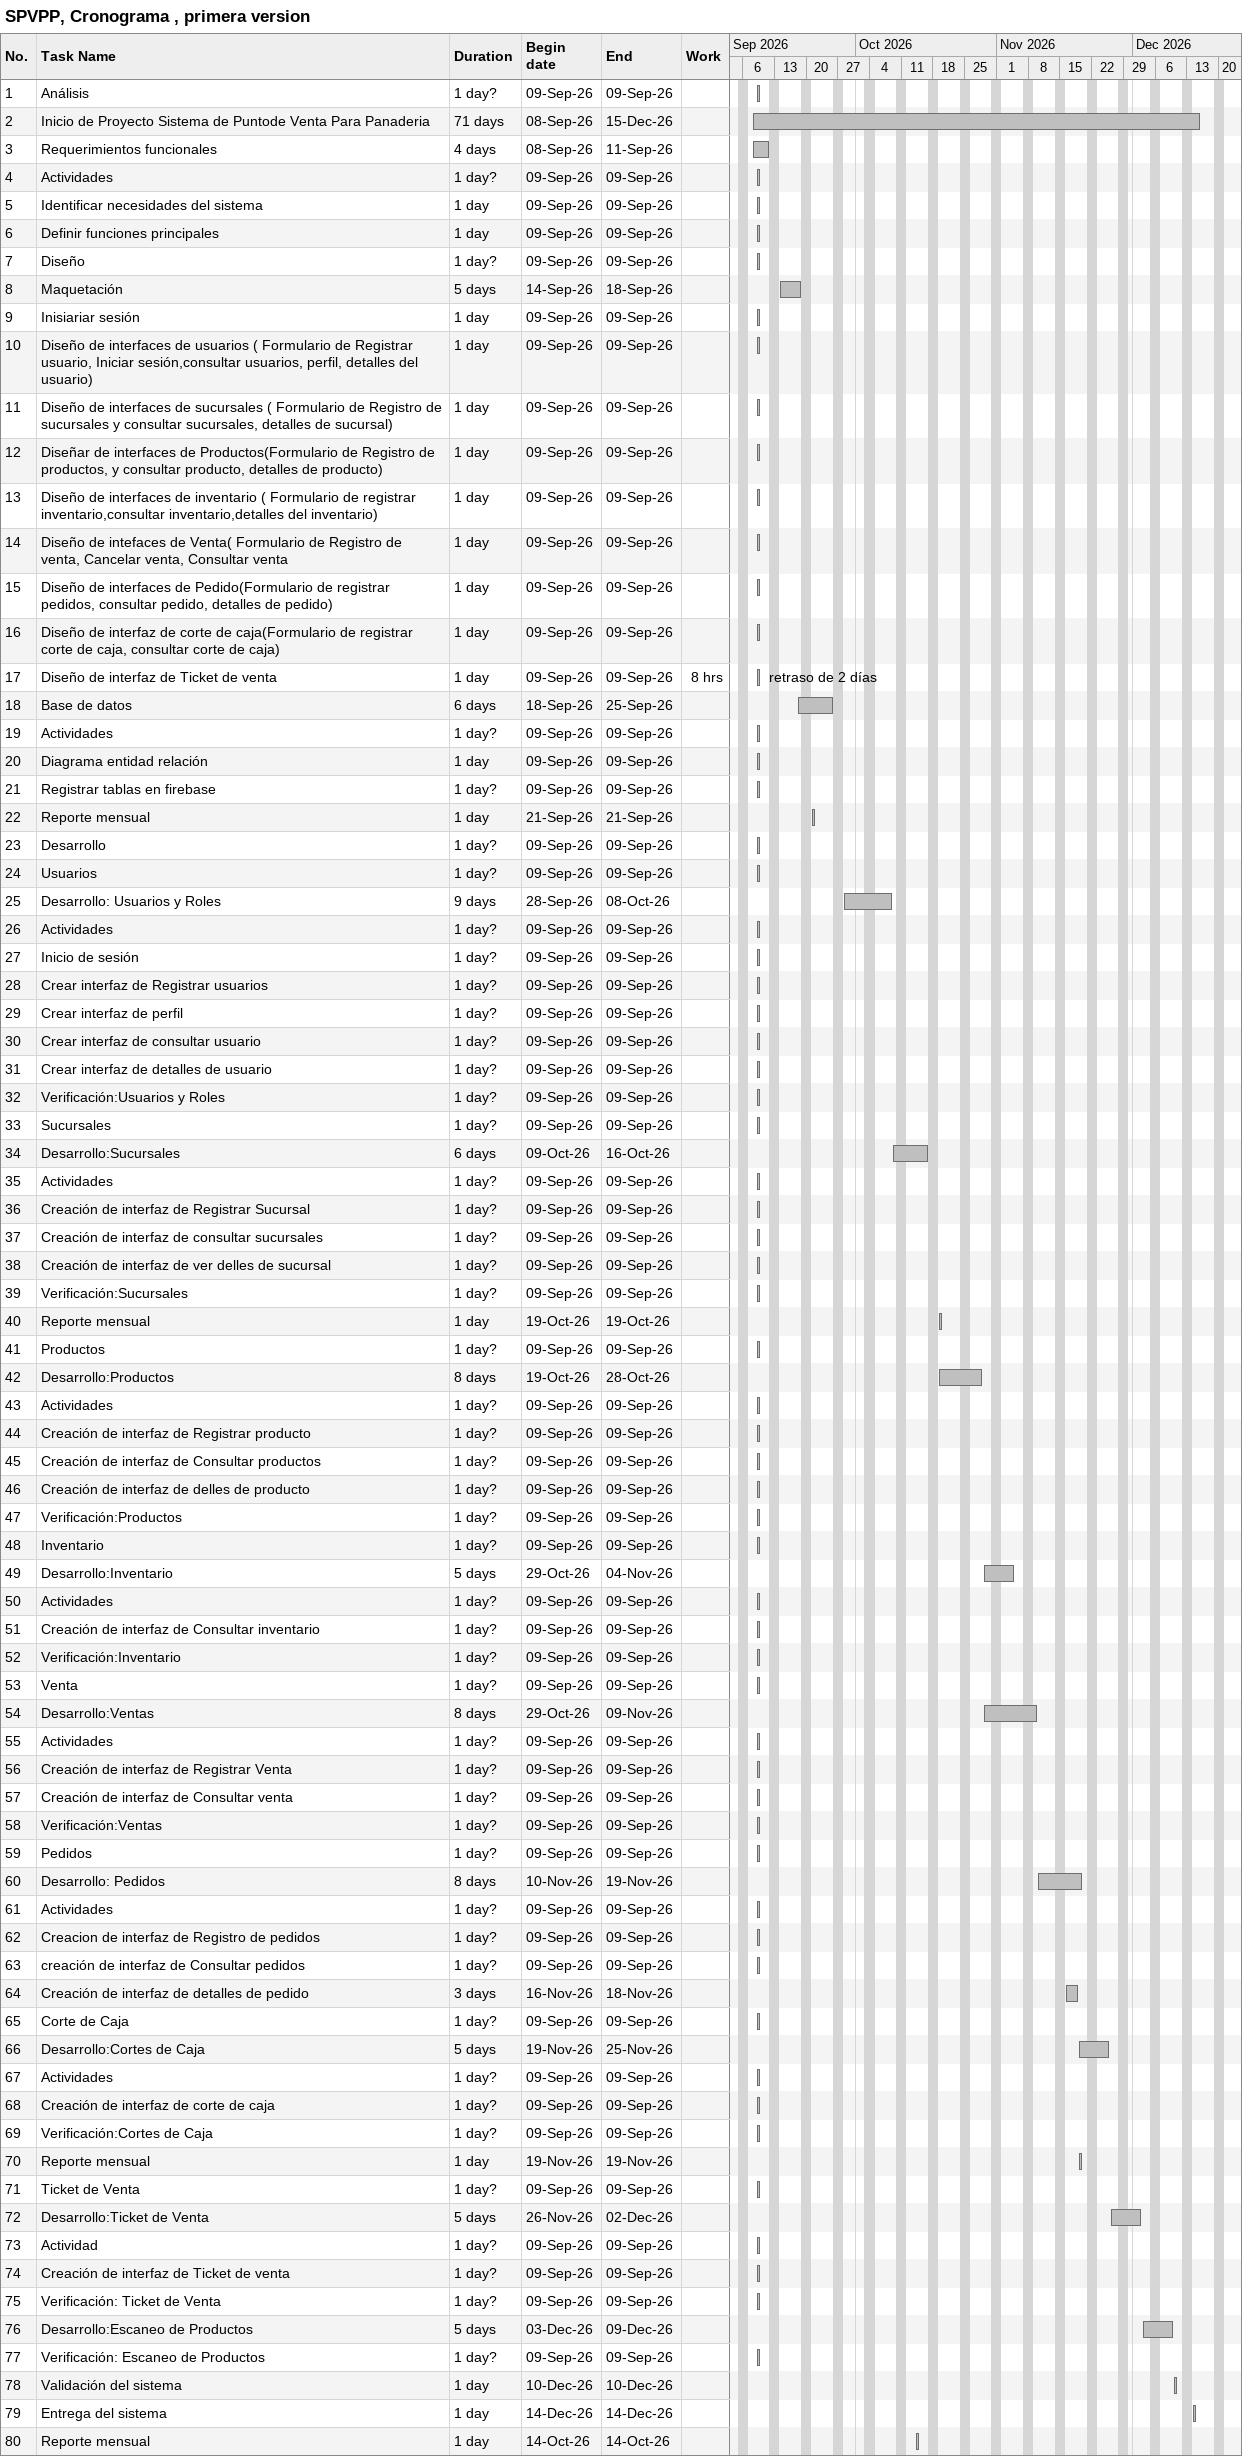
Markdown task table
SPVPP, Cronograma , primera version

| ID | Task | Duration | Start | Finish | Resources | Work (h) |
|---|---|---|---|---|---|---|
| 1 | Análisis | 1d? | 2026-09-09 | 2026-09-09 |  |  |
| 2 | Inicio de Proyecto Sistema de Puntode Venta Para Panaderia | 71d | 2026-09-08 | 2026-12-15 |  |  |
| 3 | Requerimientos funcionales | 4d | 2026-09-08 | 2026-09-11 |  |  |
| 4 | Actividades | 1d? | 2026-09-09 | 2026-09-09 |  |  |
| 5 | Identificar necesidades del sistema | 1d | 2026-09-09 | 2026-09-09 |  |  |
| 6 | Definir funciones principales | 1d | 2026-09-09 | 2026-09-09 |  |  |
| 7 | Diseño | 1d? | 2026-09-09 | 2026-09-09 |  |  |
| 8 | Maquetación | 5d | 2026-09-14 | 2026-09-18 |  |  |
| 9 | Inisiariar sesión | 1d | 2026-09-09 | 2026-09-09 |  |  |
| 10 | Diseño de interfaces de usuarios ( Formulario de Registrar usuario, Iniciar sesión,consultar usuarios, perfil, detalles del usuario) | 1d | 2026-09-09 | 2026-09-09 |  |  |
| 11 | Diseño de interfaces de sucursales ( Formulario de Registro de sucursales y consultar sucursales, detalles de sucursal) | 1d | 2026-09-09 | 2026-09-09 |  |  |
| 12 | Diseñar de interfaces de Productos(Formulario de Registro de productos, y consultar producto, detalles de producto) | 1d | 2026-09-09 | 2026-09-09 |  |  |
| 13 | Diseño de interfaces de inventario ( Formulario de registrar inventario,consultar inventario,detalles del inventario) | 1d | 2026-09-09 | 2026-09-09 |  |  |
| 14 | Diseño de intefaces de Venta( Formulario de Registro de venta, Cancelar venta, Consultar venta | 1d | 2026-09-09 | 2026-09-09 |  |  |
| 15 | Diseño de interfaces de Pedido(Formulario de registrar pedidos, consultar pedido, detalles de pedido) | 1d | 2026-09-09 | 2026-09-09 |  |  |
| 16 | Diseño de interfaz de corte de caja(Formulario de registrar corte de caja, consultar corte de caja) | 1d | 2026-09-09 | 2026-09-09 |  |  |
| 17 | Diseño de interfaz de Ticket de venta | 1d | 2026-09-09 | 2026-09-09 | retraso de 2 días | 8 |
| 18 | Base de datos | 6d | 2026-09-18 | 2026-09-25 |  |  |
| 19 | Actividades | 1d? | 2026-09-09 | 2026-09-09 |  |  |
| 20 | Diagrama entidad relación | 1d | 2026-09-09 | 2026-09-09 |  |  |
| 21 | Registrar tablas en firebase | 1d? | 2026-09-09 | 2026-09-09 |  |  |
| 22 | Reporte mensual | 1d | 2026-09-21 | 2026-09-21 |  |  |
| 23 | Desarrollo | 1d? | 2026-09-09 | 2026-09-09 |  |  |
| 24 | Usuarios | 1d? | 2026-09-09 | 2026-09-09 |  |  |
| 25 | Desarrollo: Usuarios y Roles | 9d | 2026-09-28 | 2026-10-08 |  |  |
| 26 | Actividades | 1d? | 2026-09-09 | 2026-09-09 |  |  |
| 27 | Inicio de sesión | 1d? | 2026-09-09 | 2026-09-09 |  |  |
| 28 | Crear interfaz de Registrar usuarios | 1d? | 2026-09-09 | 2026-09-09 |  |  |
| 29 | Crear interfaz de perfil | 1d? | 2026-09-09 | 2026-09-09 |  |  |
| 30 | Crear interfaz de consultar usuario | 1d? | 2026-09-09 | 2026-09-09 |  |  |
| 31 | Crear interfaz de detalles de usuario | 1d? | 2026-09-09 | 2026-09-09 |  |  |
| 32 | Verificación:Usuarios y Roles | 1d? | 2026-09-09 | 2026-09-09 |  |  |
| 33 | Sucursales | 1d? | 2026-09-09 | 2026-09-09 |  |  |
| 34 | Desarrollo:Sucursales | 6d | 2026-10-09 | 2026-10-16 |  |  |
| 35 | Actividades | 1d? | 2026-09-09 | 2026-09-09 |  |  |
| 36 | Creación de interfaz de Registrar Sucursal | 1d? | 2026-09-09 | 2026-09-09 |  |  |
| 37 | Creación de interfaz de consultar sucursales | 1d? | 2026-09-09 | 2026-09-09 |  |  |
| 38 | Creación de interfaz de ver delles de sucursal | 1d? | 2026-09-09 | 2026-09-09 |  |  |
| 39 | Verificación:Sucursales | 1d? | 2026-09-09 | 2026-09-09 |  |  |
| 40 | Reporte mensual | 1d | 2026-10-19 | 2026-10-19 |  |  |
| 41 | Productos | 1d? | 2026-09-09 | 2026-09-09 |  |  |
| 42 | Desarrollo:Productos | 8d | 2026-10-19 | 2026-10-28 |  |  |
| 43 | Actividades | 1d? | 2026-09-09 | 2026-09-09 |  |  |
| 44 | Creación de interfaz de Registrar producto | 1d? | 2026-09-09 | 2026-09-09 |  |  |
| 45 | Creación de interfaz de Consultar productos | 1d? | 2026-09-09 | 2026-09-09 |  |  |
| 46 | Creación de interfaz de delles de producto | 1d? | 2026-09-09 | 2026-09-09 |  |  |
| 47 | Verificación:Productos | 1d? | 2026-09-09 | 2026-09-09 |  |  |
| 48 | Inventario | 1d? | 2026-09-09 | 2026-09-09 |  |  |
| 49 | Desarrollo:Inventario | 5d | 2026-10-29 | 2026-11-04 |  |  |
| 50 | Actividades | 1d? | 2026-09-09 | 2026-09-09 |  |  |
| 51 | Creación de interfaz de Consultar inventario | 1d? | 2026-09-09 | 2026-09-09 |  |  |
| 52 | Verificación:Inventario | 1d? | 2026-09-09 | 2026-09-09 |  |  |
| 53 | Venta | 1d? | 2026-09-09 | 2026-09-09 |  |  |
| 54 | Desarrollo:Ventas | 8d | 2026-10-29 | 2026-11-09 |  |  |
| 55 | Actividades | 1d? | 2026-09-09 | 2026-09-09 |  |  |
| 56 | Creación de interfaz de Registrar Venta | 1d? | 2026-09-09 | 2026-09-09 |  |  |
| 57 | Creación de interfaz de Consultar venta | 1d? | 2026-09-09 | 2026-09-09 |  |  |
| 58 | Verificación:Ventas | 1d? | 2026-09-09 | 2026-09-09 |  |  |
| 59 | Pedidos | 1d? | 2026-09-09 | 2026-09-09 |  |  |
| 60 | Desarrollo: Pedidos | 8d | 2026-11-10 | 2026-11-19 |  |  |
| 61 | Actividades | 1d? | 2026-09-09 | 2026-09-09 |  |  |
| 62 | Creacion de interfaz de Registro de pedidos | 1d? | 2026-09-09 | 2026-09-09 |  |  |
| 63 | creación de interfaz de Consultar pedidos | 1d? | 2026-09-09 | 2026-09-09 |  |  |
| 64 | Creación de interfaz de detalles de pedido | 3d | 2026-11-16 | 2026-11-18 |  |  |
| 65 | Corte de Caja | 1d? | 2026-09-09 | 2026-09-09 |  |  |
| 66 | Desarrollo:Cortes de Caja | 5d | 2026-11-19 | 2026-11-25 |  |  |
| 67 | Actividades | 1d? | 2026-09-09 | 2026-09-09 |  |  |
| 68 | Creación de interfaz de corte de caja | 1d? | 2026-09-09 | 2026-09-09 |  |  |
| 69 | Verificación:Cortes de Caja | 1d? | 2026-09-09 | 2026-09-09 |  |  |
| 70 | Reporte mensual | 1d | 2026-11-19 | 2026-11-19 |  |  |
| 71 | Ticket de Venta | 1d? | 2026-09-09 | 2026-09-09 |  |  |
| 72 | Desarrollo:Ticket de Venta | 5d | 2026-11-26 | 2026-12-02 |  |  |
| 73 | Actividad | 1d? | 2026-09-09 | 2026-09-09 |  |  |
| 74 | Creación de interfaz de Ticket de venta | 1d? | 2026-09-09 | 2026-09-09 |  |  |
| 75 | Verificación: Ticket de Venta | 1d? | 2026-09-09 | 2026-09-09 |  |  |
| 76 | Desarrollo:Escaneo de Productos | 5d | 2026-12-03 | 2026-12-09 |  |  |
| 77 | Verificación: Escaneo de Productos | 1d? | 2026-09-09 | 2026-09-09 |  |  |
| 78 | Validación del sistema | 1d | 2026-12-10 | 2026-12-10 |  |  |
| 79 | Entrega del sistema | 1d | 2026-12-14 | 2026-12-14 |  |  |
| 80 | Reporte mensual | 1d | 2026-10-14 | 2026-10-14 |  |  |
